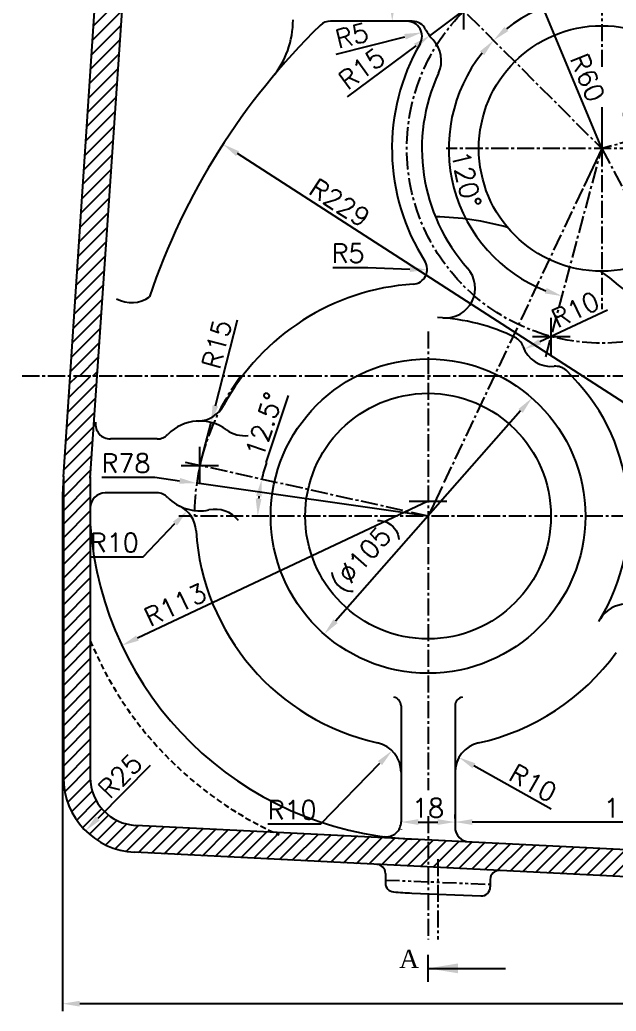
# Model space of a CAD drawing. Header units: millimetres. Extents: x -3508 to 12243, y -3609 to 4092.
# Drawn here: x 5018.4 to 5217.4, y 2691.2 to 3022.2 of the extents above; entities that cross this region are included whole.
import ezdxf

# ---------------------------------------------------------------- set-up
doc = ezdxf.new("R2010")
doc.units = ezdxf.units.MM
doc.header["$LTSCALE"] = 0.3
doc.header["$PDSIZE"] = -50
for name, pattern in [('CENTER2', [28.575, 19.05, -3.175, 3.175, -3.175]), ('HIDDEN', [9.525, 6.35, -3.175]), ('PHANTOM2', [31.75, 15.875, -3.175, 3.175, -3.175, 3.175, -3.175])]:
    doc.linetypes.add(name, pattern=pattern)
for name, color, linetype in [('center', 1, 'CENTER2'), ('CHAIN ...', 8, 'PHANTOM2'), ('h', 4, 'HIDDEN'), ('hatch', 6, 'Continuous')]:
    doc.layers.add(name, color=color, linetype=linetype)
doc.styles.add('ROMANTIC', font='romantic.ttf')
doc.styles.add('rs', font='romans.shx')
doc.styles.get("Standard").update_dxf_attribs({"font": 'romans.shx', "width": 1.2})
doc.dimstyles.new('ISO-25', dxfattribs={"dimscale": 2.5, "dimtxt": 2.5, "dimasz": 2.5, "dimexe": 0.7, "dimexo": 0.625, "dimtad": 1, "dimdec": 3, "dimlfac": -1, "dimzin": 9, "dimdsep": 46, "dimtxsty": 'Standard', "dimcen": 2.5, "dimclrd": 1, "dimclre": 1, "dimclrt": 7, "dimazin": 0, "dimtfac": 0.65, "dimtdec": 3, "dimtmove": 0, "dimatfit": 3, "dimfxl": 0, "dimtolj": 1, "dimarcsym": 0})
doc.dimstyles.new('sarab', dxfattribs={"dimscale": 3, "dimtxt": 2.5, "dimasz": 2.3, "dimexe": 1, "dimexo": 1, "dimtad": 1, "dimdec": 3, "dimdsep": 46, "dimtxsty": 'rs', "dimcen": 0, "dimclrd": 1, "dimclre": 1, "dimclrt": 7, "dimadec": 3, "dimazin": 2, "dimtfac": 1, "dimtdec": 3, "dimtmove": 0, "dimatfit": 3, "dimfxl": 0, "dimarcsym": 0})

# ---------------------------------------------------------------- blocks, each defined once
blk = doc.blocks.new('*D413')
at = {"color": 1, "lineweight": -2, "transparency": 16777216}
for p, q in [((5032.62, 2858.98), (5032.62, 2691.16)), ((5641.87, 2739.23), (5641.87, 2691.16)), ((5636.12, 2693.66), (5038.37, 2693.66))]:
    blk.add_line(p, q, dxfattribs=at)
at = {"color": 1, "transparency": 16777216}
for points in [[(5038.37, 2694.61), (5038.37, 2692.7), (5032.62, 2693.66)], [(5636.12, 2694.61), (5636.12, 2692.7), (5641.87, 2693.66)]]:
    blk.add_solid(points, dxfattribs=at)
at = {"layer": 'Defpoints', "color": 0, "transparency": 16777216}
for p in [(5032.62, 2861.48), (5641.87, 2741.73), (5032.62, 2693.66)]:
    blk.add_point(p, dxfattribs=at)
at = {"color": 7, "transparency": 16777216, "insert": (5337.25, 2699.98), "char_height": 6.25, "attachment_point": 5, "style": 'rs'}
blk.add_mtext('(609)', dxfattribs=at)
blk = doc.blocks.new('*D670')
at = {"color": 1, "lineweight": -2, "transparency": 16777216}
for p, q in [((5139.07, 3039.73), (5145.17, 3039.73)), ((5142.67, 3033.98), (5142.67, 3027.48)), ((5146.86, 3021.73), (5140.17, 3021.73))]:
    blk.add_line(p, q, dxfattribs=at)
at = {"color": 1, "transparency": 16777216}
for points in [[(5141.72, 3033.98), (5143.63, 3033.98), (5142.67, 3039.73)], [(5141.72, 3027.48), (5143.63, 3027.48), (5142.67, 3021.73)]]:
    blk.add_solid(points, dxfattribs=at)
at = {"layer": 'Defpoints', "color": 0, "transparency": 16777216}
for p in [(5136.57, 3039.73), (5142.67, 3021.73), (5149.36, 3021.73)]:
    blk.add_point(p, dxfattribs=at)
at = {"color": 7, "transparency": 16777216, "insert": (5137.99, 3030.73), "char_height": 6.25, "attachment_point": 5, "rotation": 90, "style": 'rs'}
blk.add_mtext('18', dxfattribs=at)
blk = doc.blocks.new('*D418')
at = {"color": 1, "lineweight": -2, "transparency": 16777216}
for p, q in [((5163.62, 2755.46), (5163.62, 2756.81)), ((5273.12, 2754.31), (5169.37, 2754.31))]:
    blk.add_line(p, q, dxfattribs=at)
at = {"color": 1, "transparency": 16777216}
for points in [[(5169.37, 2755.27), (5169.37, 2753.35), (5163.62, 2754.31)], [(5273.12, 2755.27), (5273.12, 2753.35), (5278.87, 2754.31)]]:
    blk.add_solid(points, dxfattribs=at)
at = {"layer": 'Defpoints', "color": 0, "transparency": 16777216}
for p in [(5163.62, 2754.31), (5278.87, 2754.31), (5163.62, 2752.96)]:
    blk.add_point(p, dxfattribs=at)
at = {"color": 7, "transparency": 16777216, "insert": (5221.25, 2759), "char_height": 6.25, "attachment_point": 5, "style": 'rs'}
blk.add_mtext('115', dxfattribs=at)
blk = doc.blocks.new('*D676')
at = {"color": 1, "lineweight": -2, "transparency": 16777216}
blk.add_line((5212.57, 2979.23), (5191.82, 3029.35), dxfattribs=at)
at = {"color": 1, "transparency": 16777216}
blk.add_solid([(5192.7, 3029.72), (5190.93, 3028.98), (5189.62, 3034.66)], dxfattribs=at)
at = {"layer": 'Defpoints', "color": 0, "transparency": 16777216}
for p in [(5189.62, 3034.66), (5212.57, 2979.23)]:
    blk.add_point(p, dxfattribs=at)
at = {"color": 7, "transparency": 16777216, "insert": (5207.84, 3002.9), "char_height": 6.25, "attachment_point": 5, "rotation": 292.495, "style": 'rs'}
blk.add_mtext('R60', dxfattribs=at)
blk = doc.blocks.new('*D679')
at = {"color": 1, "lineweight": -2, "transparency": 16777216}
for p, q in [((5083.64, 2893.32), (5091.05, 2922.03)), ((5078.45, 2873.23), (5082.2, 2887.75))]:
    blk.add_line(p, q, dxfattribs=at)
at = {"color": 1, "transparency": 16777216}
blk.add_solid([(5082.71, 2893.56), (5084.57, 2893.08), (5082.2, 2887.75)], dxfattribs=at)
at = {"layer": 'Defpoints', "color": 0, "transparency": 16777216}
for p in [(5082.2, 2887.75), (5078.45, 2873.23)]:
    blk.add_point(p, dxfattribs=at)
at = {"color": 7, "transparency": 16777216, "insert": (5084.11, 2913.91), "char_height": 6.25, "attachment_point": 5, "rotation": 75.5243, "style": 'rs'}
blk.add_mtext('R15', dxfattribs=at)
blk = doc.blocks.new('*D681')
at = {"color": 1, "lineweight": -2, "transparency": 16777216}
for start, end in [(90, 118.2841), (65.8898, 77.9449), (130.3391, 142.3942)]:
    blk.add_arc((5278.62, 2856.48), 27.38, start, end, dxfattribs=at)
at = {"color": 1, "transparency": 16777216}
for points in [[(5284.24, 2882.3), (5284.44, 2884.21), (5278.62, 2883.86)], [(5260.36, 2878.14), (5261.44, 2876.55), (5265.65, 2880.59)]]:
    blk.add_solid(points, dxfattribs=at)
at = {"layer": 'Defpoints', "color": 0, "transparency": 16777216}
for p in [(5212.57, 2979.23), (5278.62, 2910.46), (5269.77, 2882.39), (5278.62, 2856.48), (5278.62, 2723.11)]:
    blk.add_point(p, dxfattribs=at)
at = {"color": 7, "transparency": 16777216, "insert": (5270.91, 2887.6), "char_height": 6.25, "attachment_point": 5, "rotation": 13.9119, "style": 'rs'}
blk.add_mtext('28%%D', dxfattribs=at)
blk = doc.blocks.new('*D687')
at = {"color": 1, "lineweight": -2, "transparency": 16777216}
for p, q in [((5167.17, 3025.83), (5155.13, 3016.89)), ((5150.51, 3013.46), (5127.57, 2996.43))]:
    blk.add_line(p, q, dxfattribs=at)
at = {"color": 1, "transparency": 16777216}
blk.add_solid([(5149.94, 3014.23), (5151.08, 3012.69), (5155.13, 3016.89)], dxfattribs=at)
at = {"layer": 'Defpoints', "color": 0, "transparency": 16777216}
for p in [(5167.17, 3025.83), (5155.13, 3016.89)]:
    blk.add_point(p, dxfattribs=at)
at = {"color": 7, "transparency": 16777216, "insert": (5132.48, 3005.92), "char_height": 6.25, "attachment_point": 5, "rotation": 36.5808, "style": 'rs'}
blk.add_mtext('R15', dxfattribs=at)
blk = doc.blocks.new('*D688')
at = {"color": 1, "lineweight": -2, "transparency": 16777216}
blk.add_line((5185.5, 2891.58), (5123.74, 2821.38), dxfattribs=at)
at = {"color": 1, "transparency": 16777216}
for points in [[(5184.78, 2892.21), (5186.22, 2890.94), (5189.3, 2895.89)], [(5123.02, 2822.01), (5124.46, 2820.74), (5119.95, 2817.06)]]:
    blk.add_solid(points, dxfattribs=at)
at = {"layer": 'Defpoints', "color": 0, "transparency": 16777216}
for p in [(5189.3, 2895.89), (5119.95, 2817.06)]:
    blk.add_point(p, dxfattribs=at)
at = {"color": 7, "transparency": 16777216, "insert": (5134.16, 2842.79), "char_height": 6.25, "attachment_point": 5, "rotation": 48.6619, "style": 'rs'}
blk.add_mtext('(∅105)', dxfattribs=at)
blk = doc.blocks.new('*D689')
at = {"color": 1, "lineweight": -2, "transparency": 16777216}
for p, q in [((5151.37, 2754.31), (5157.87, 2754.31)), ((5145.62, 2751.89), (5145.62, 2751.81))]:
    blk.add_line(p, q, dxfattribs=at)
at = {"color": 1, "transparency": 16777216}
for points in [[(5151.37, 2755.27), (5151.37, 2753.35), (5145.62, 2754.31)], [(5157.87, 2755.27), (5157.87, 2753.35), (5163.62, 2754.31)]]:
    blk.add_solid(points, dxfattribs=at)
at = {"layer": 'Defpoints', "color": 0, "transparency": 16777216}
for p in [(5145.62, 2754.39), (5163.62, 2754.31), (5163.62, 2754.31)]:
    blk.add_point(p, dxfattribs=at)
at = {"color": 7, "transparency": 16777216, "insert": (5154.62, 2759), "char_height": 6.25, "attachment_point": 5, "style": 'rs'}
blk.add_mtext('18', dxfattribs=at)
blk = doc.blocks.new('*D690')
at = {"color": 1, "lineweight": -2, "transparency": 16777216}
blk.add_line((5220.5, 2984.15), (5262.92, 3010.47), dxfattribs=at)
at = {"color": 1, "transparency": 16777216}
blk.add_solid([(5262.41, 3011.28), (5263.42, 3009.65), (5267.8, 3013.5)], dxfattribs=at)
at = {"layer": 'Defpoints', "color": 0, "transparency": 16777216}
for p in [(5267.8, 3013.5), (5157.34, 2944.96)]:
    blk.add_point(p, dxfattribs=at)
at = {"color": 7, "transparency": 16777216, "insert": (5228.59, 2994.68), "char_height": 6.25, "attachment_point": 5, "rotation": 31.8192, "style": 'rs'}
blk.add_mtext('∅130', dxfattribs=at)
blk = doc.blocks.new('*D691')
at = {"color": 1, "lineweight": -2, "transparency": 16777216}
blk.add_line((5278.62, 2856.48), (5091.03, 2977.51), dxfattribs=at)
at = {"color": 1, "transparency": 16777216}
blk.add_solid([(5091.55, 2978.32), (5090.51, 2976.71), (5086.2, 2980.63)], dxfattribs=at)
at = {"layer": 'Defpoints', "color": 0, "transparency": 16777216}
for p in [(5086.2, 2980.63), (5278.62, 2856.48)]:
    blk.add_point(p, dxfattribs=at)
at = {"color": 7, "transparency": 16777216, "insert": (5125.12, 2961.1), "char_height": 6.25, "attachment_point": 5, "rotation": 327.1692, "style": 'rs'}
blk.add_mtext('R229', dxfattribs=at)
blk = doc.blocks.new('*D693')
at = {"color": 1, "lineweight": -2, "transparency": 16777216}
blk.add_line((5123.92, 3010.76), (5146.89, 3016.54), dxfattribs=at)
at = {"color": 1, "transparency": 16777216}
blk.add_solid([(5146.66, 3017.47), (5147.13, 3015.61), (5152.47, 3017.95)], dxfattribs=at)
at = {"layer": 'Defpoints', "color": 0, "transparency": 16777216}
for p in [(5147.62, 3016.73), (5152.47, 3017.95)]:
    blk.add_point(p, dxfattribs=at)
at = {"color": 7, "transparency": 16777216, "insert": (5129.2, 3016.93), "char_height": 6.25, "attachment_point": 5, "rotation": 14.1237, "style": 'rs'}
blk.add_mtext('R5', dxfattribs=at)
blk = doc.blocks.new('*D578')
at = {"color": 1, "lineweight": -2, "transparency": 16777216}
blk.add_line((5154.62, 2861.48), (5057.62, 2815.72), dxfattribs=at)
at = {"color": 1, "transparency": 16777216}
blk.add_solid([(5057.21, 2816.58), (5058.03, 2814.85), (5052.42, 2813.26)], dxfattribs=at)
at = {"layer": 'Defpoints', "color": 0, "transparency": 16777216}
for p in [(5154.62, 2861.48), (5052.42, 2813.26)]:
    blk.add_point(p, dxfattribs=at)
at = {"color": 7, "transparency": 16777216, "insert": (5070.26, 2826.86), "char_height": 6.25, "attachment_point": 5, "rotation": 25.2564, "style": 'rs'}
blk.add_mtext('R113', dxfattribs=at)
blk = doc.blocks.new('*D392')
at = {"color": 1, "lineweight": -2, "transparency": 16777216}
blk.add_line((5214.47, 2925.26), (5191.9, 2914.63), dxfattribs=at)
at = {"color": 1, "transparency": 16777216}
blk.add_solid([(5191.49, 2915.5), (5192.31, 2913.76), (5186.7, 2912.18)], dxfattribs=at)
at = {"layer": 'Defpoints', "color": 0, "transparency": 16777216}
for p in [(5195.75, 2916.44), (5186.7, 2912.18)]:
    blk.add_point(p, dxfattribs=at)
at = {"color": 7, "transparency": 16777216, "insert": (5203.79, 2925.41), "char_height": 6.25, "attachment_point": 5, "rotation": 25.2068, "style": 'rs'}
blk.add_mtext('R10', dxfattribs=at)
blk = doc.blocks.new('*D579')
at = {"color": 1, "lineweight": -2, "transparency": 16777216}
blk.add_arc((5212.57, 2979.23), 51.04, 141.4587, 248.5413, dxfattribs=at)
at = {"color": 1, "transparency": 16777216}
for points in [[(5171.94, 3011.66), (5173.37, 3010.39), (5176.48, 3015.31)], [(5194.2, 2932.64), (5193.6, 2930.82), (5199.36, 2929.93)]]:
    blk.add_solid(points, dxfattribs=at)
at = {"layer": 'Defpoints', "color": 0, "transparency": 16777216}
for p in [(5161.64, 3030.15), (5212.57, 2979.23), (5212.57, 2979.23), (5170.77, 2949.95), (5193.93, 2909.66)]:
    blk.add_point(p, dxfattribs=at)
at = {"color": 7, "transparency": 16777216, "insert": (5167.38, 2968.94), "char_height": 6.25, "attachment_point": 5, "rotation": 282.8193, "style": 'rs'}
blk.add_mtext('120°', dxfattribs=at)
blk = doc.blocks.new('*D580')
at = {"color": 1, "lineweight": -2, "transparency": 16777216}
blk.add_arc((5212.57, 2979.23), 51.04, 21.4587, 128.5413, dxfattribs=at)
at = {"color": 1, "transparency": 16777216}
for points in [[(5181.41, 3018.43), (5180.13, 3019.86), (5176.48, 3015.31)], [(5260.98, 2998.2), (5259.16, 2997.6), (5261.87, 2992.44)]]:
    blk.add_solid(points, dxfattribs=at)
at = {"layer": 'Defpoints', "color": 0, "transparency": 16777216}
for p in [(5161.64, 3030.15), (5241.84, 3021.03), (5282.14, 2997.87), (5212.57, 2979.23), (5212.57, 2979.23)]:
    blk.add_point(p, dxfattribs=at)
at = {"color": 7, "transparency": 16777216, "insert": (5226.99, 3033.05), "char_height": 6.25, "attachment_point": 5, "rotation": 345, "style": 'rs'}
blk.add_mtext('120°', dxfattribs=at)
blk = doc.blocks.new('*D581')
at = {"color": 1, "lineweight": -2, "transparency": 16777216}
blk.add_line((5262.32, 2973.49), (5260.63, 2958.85), dxfattribs=at)
for start, end in [(6.5822, 8.4178), (353.4178, 360)]:
    blk.add_arc((5212.57, 2979.23), 50.08, start, end, dxfattribs=at)
at = {"color": 1, "transparency": 16777216}
for points in [[(5261.17, 2986.36), (5263.05, 2986.75), (5260.94, 2992.19)], [(5263.28, 2985.02), (5261.36, 2984.91), (5262.65, 2979.23)]]:
    blk.add_solid(points, dxfattribs=at)
at = {"layer": 'Defpoints', "color": 0, "transparency": 16777216}
for p in [(5282.14, 2997.87), (5261.89, 2987.92), (5160.72, 2979.23), (5212.57, 2979.23), (5267.18, 2979.23)]:
    blk.add_point(p, dxfattribs=at)
at = {"color": 7, "transparency": 16777216, "insert": (5266.13, 2965.63), "char_height": 6.25, "attachment_point": 5, "rotation": 263.4178, "style": 'rs'}
blk.add_mtext('15°', dxfattribs=at)
blk = doc.blocks.new('*D582')
at = {"color": 1, "lineweight": -2, "transparency": 16777216}
blk.add_line((5100.64, 2874.33), (5108.07, 2896.79), dxfattribs=at)
for start, end in [(161.7028, 167.5), (173.2972, 174.2028)]:
    blk.add_arc((5154.62, 2856.48), 56.85, start, end, dxfattribs=at)
at = {"color": 1, "transparency": 16777216}
for points in [[(5097.21, 2863.27), (5099.1, 2862.95), (5099.12, 2868.78)], [(5099.02, 2862.17), (5097.1, 2862.27), (5097.77, 2856.48)]]:
    blk.add_solid(points, dxfattribs=at)
at = {"layer": 'Defpoints', "color": 0, "transparency": 16777216}
for p in [(5073.41, 2874.48), (5097.92, 2860.61), (5071.44, 2856.48), (5154.62, 2856.48), (5332.99, 2856.48)]:
    blk.add_point(p, dxfattribs=at)
at = {"color": 7, "transparency": 16777216, "insert": (5099.91, 2887.03), "char_height": 6.25, "attachment_point": 5, "rotation": 71.7028, "style": 'rs'}
blk.add_mtext('12.5°', dxfattribs=at)
blk = doc.blocks.new('*D394')
at = {"color": 1, "lineweight": -2, "transparency": 16777216}
blk.add_line((5195.73, 2758.57), (5169.92, 2773.09), dxfattribs=at)
at = {"color": 1, "transparency": 16777216}
blk.add_solid([(5170.39, 2773.93), (5169.45, 2772.26), (5164.91, 2775.92)], dxfattribs=at)
at = {"layer": 'Defpoints', "color": 0, "transparency": 16777216}
for p in [(5164.91, 2775.92), (5173.62, 2771.01)]:
    blk.add_point(p, dxfattribs=at)
at = {"color": 7, "transparency": 16777216, "insert": (5189.66, 2767.36), "char_height": 6.25, "attachment_point": 5, "rotation": 330.6293, "style": 'rs'}
blk.add_mtext('R10', dxfattribs=at)
blk = doc.blocks.new('*D395')
at = {"color": 1, "lineweight": -2, "transparency": 16777216}
for p, q in [((5118.84, 2753.68), (5138.58, 2774.01)), ((5101.2, 2753.68), (5118.84, 2753.68))]:
    blk.add_line(p, q, dxfattribs=at)
at = {"color": 1, "transparency": 16777216}
blk.add_solid([(5137.9, 2774.68), (5139.27, 2773.34), (5142.59, 2778.13)], dxfattribs=at)
at = {"layer": 'Defpoints', "color": 0, "transparency": 16777216}
for p in [(5142.59, 2778.13), (5135.62, 2770.96)]:
    blk.add_point(p, dxfattribs=at)
at = {"color": 7, "transparency": 16777216, "insert": (5109.24, 2758.37), "char_height": 6.25, "attachment_point": 5, "style": 'rs'}
blk.add_mtext('R10', dxfattribs=at)
blk = doc.blocks.new('_DatumFilled')
at = {"color": 0, "linetype": 'ByBlock'}
blk.add_solid([(0, 0.577), (-1, 0), (0, -0.577)], dxfattribs=at)
blk = doc.blocks.new('*D396')
at = {"color": 1, "lineweight": -2, "transparency": 16777216}
for p, q in [((5059.49, 2842.92), (5070.15, 2853.96)), ((5041.85, 2842.92), (5059.49, 2842.92))]:
    blk.add_line(p, q, dxfattribs=at)
at = {"color": 1, "transparency": 16777216}
blk.add_solid([(5069.46, 2854.62), (5070.84, 2853.29), (5074.15, 2858.09)], dxfattribs=at)
at = {"layer": 'Defpoints', "color": 0, "transparency": 16777216}
for p in [(5074.15, 2858.09), (5067.2, 2850.9)]:
    blk.add_point(p, dxfattribs=at)
at = {"color": 7, "transparency": 16777216, "insert": (5049.89, 2847.61), "char_height": 6.25, "attachment_point": 5, "style": 'rs'}
blk.add_mtext('R10', dxfattribs=at)
blk = doc.blocks.new('*D584')
at = {"color": 1, "lineweight": -2, "transparency": 16777216}
blk.add_line((5061.9, 2773.23), (5044.36, 2755.49), dxfattribs=at)
at = {"color": 1, "transparency": 16777216}
blk.add_solid([(5043.68, 2756.16), (5045.04, 2754.81), (5040.32, 2751.4)], dxfattribs=at)
at = {"layer": 'Defpoints', "color": 0, "transparency": 16777216}
for p in [(5057.89, 2769.18), (5040.32, 2751.4)]:
    blk.add_point(p, dxfattribs=at)
at = {"color": 7, "transparency": 16777216, "insert": (5051.82, 2769.7), "char_height": 6.25, "attachment_point": 5, "rotation": 45.3408, "style": 'rs'}
blk.add_mtext('R25', dxfattribs=at)
blk = doc.blocks.new('*D590')
at = {"color": 1, "lineweight": -2, "transparency": 16777216}
for p, q in [((5045.75, 2869.45), (5063.39, 2869.45)), ((5063.39, 2869.45), (5071.71, 2868.26)), ((5154.62, 2856.48), (5077.4, 2867.45))]:
    blk.add_line(p, q, dxfattribs=at)
at = {"color": 1, "transparency": 16777216}
blk.add_solid([(5071.84, 2869.21), (5071.57, 2867.32), (5077.4, 2867.45)], dxfattribs=at)
at = {"layer": 'Defpoints', "color": 0, "transparency": 16777216}
for p in [(5077.4, 2867.45), (5154.62, 2856.48)]:
    blk.add_point(p, dxfattribs=at)
at = {"color": 7, "transparency": 16777216, "insert": (5053.79, 2874.13), "char_height": 6.25, "attachment_point": 5, "style": 'rs'}
blk.add_mtext('R78', dxfattribs=at)
blk = doc.blocks.new('*D591')
at = {"color": 1, "lineweight": -2, "transparency": 16777216}
for p, q in [((5122.86, 2939.53), (5134.54, 2939.53)), ((5134.54, 2939.53), (5148.58, 2938.94))]:
    blk.add_line(p, q, dxfattribs=at)
at = {"color": 1, "transparency": 16777216}
blk.add_solid([(5148.62, 2939.9), (5148.54, 2937.98), (5154.33, 2938.7)], dxfattribs=at)
at = {"layer": 'Defpoints', "color": 0, "transparency": 16777216}
for p in [(5149.33, 2938.91), (5154.33, 2938.7)]:
    blk.add_point(p, dxfattribs=at)
at = {"color": 7, "transparency": 16777216, "insert": (5127.92, 2944.22), "char_height": 6.25, "attachment_point": 5, "style": 'rs'}
blk.add_mtext('R5', dxfattribs=at)

msp = doc.modelspace()

# ---------------------------------------------------------------- hatches: boundary and pattern name
at = {"layer": 'hatch'}
h = msp.add_hatch(dxfattribs=at)
h.set_pattern_fill('ANSI31', color=256, style=0)
h.set_pattern_definition([(45, (1118.387, 3024.482), (-2.245064, 2.245064), [])])
h.paths.add_polyline_path([(5082.8715, 3089.7266), (5047.8715, 3089.7266), (5035.1804, 2903.2266), (5044.2013, 2903.2266), (5055.1462, 3064.066, -0.39445035), (5060.1347, 3068.7266), (5080.8715, 3068.7266, 0.41421356), (5082.8715, 3070.7266)])
h = msp.add_hatch(dxfattribs=at)
h.set_pattern_fill('ANSI31', color=256, style=0)
h.set_pattern_definition([(45, (1118.387, 3110.5785), (-2.245064, 2.245064), [])])
h.paths.add_polyline_path([(5154.6215, 2739.325), (5154.6215, 2748.3362), (5057.0963, 2753.1992, -0.39969488), (5041.8931, 2769.1794), (5041.8931, 2869.3076), (5044.2013, 2903.2266), (5035.1397, 2903.2266), (5032.8931, 2869.6122), (5032.8931, 2769.1794, 0.39969488), (5056.648, 2744.2104)])
h.paths.add_polyline_path([(5278.6215, 2733.1418), (5278.6215, 2742.153), (5154.6215, 2748.3362), (5154.6215, 2739.325)])
h.paths.add_polyline_path([(5278.6215, 2742.153), (5278.6215, 2733.1418), (5452.9569, 2724.4487, 0.01245641), (5461.8715, 2724.2266), (5461.8715, 2733.2266, -0.01245641), (5453.4051, 2733.4375)])
h.paths.add_polyline_path([(5640.8715, 2903.2266), (5631.8715, 2903.2266, -0.41421356), (5461.8715, 2733.2266), (5461.8715, 2724.2266, 0.41421356)])

# ---------------------------------------------------------------- linework, layer by layer
for p, q in [((5032.8931, 2869.6122), (5047.8715, 3093.7266)), ((5041.8823, 2869.1484), (5055.1462, 3064.066)), ((5149.3617, 3021.7266), (5122.1098, 3021.7266)), ((5064.1687, 2882.2266), (5048.6152, 2882.2266)), ((5032.8931, 2869.6122), (5032.8931, 2768.3759)), ((5041.8931, 2869.6122), (5041.8931, 2768.5266)), ((5064.1687, 2864.2266), (5046.8931, 2864.2266)), ((5145.6215, 2793.1027), (5145.6215, 2754.3878)), ((5163.6215, 2793.1027), (5163.6215, 2752.6443)), ((5453.4051, 2733.4375), (5057.0963, 2753.1992)), ((5452.9569, 2724.4487), (5056.648, 2744.2104)), ((5140.3715, 2737.0808), (5140.3715, 2733.9719)), ((5175.3715, 2735.3932), (5175.3715, 2732.6376)), ((5149.234, 2730.5874), (5172.2482, 2729.6401))]:
    msp.add_line(p, q)
at = {"color": 1}
for p, q in [((5166.6096, 3018.9385), (5166.6096, 3031.4385)), ((5195.7483, 2910.1914), (5195.7483, 2922.6914)), ((5189.4983, 2916.4414), (5201.9983, 2916.4414)), ((5078.4705, 2867.1089), (5078.4705, 2879.6089)), ((5072.2205, 2873.3589), (5084.7205, 2873.3589)), ((5148.3715, 2861.4766), (5160.8715, 2861.4766))]:
    msp.add_line(p, q, dxfattribs=at)
at = {"color": 60}
for p, q in [((5212.5715, 2993.0153), (5212.5715, 2979.2266)), ((5212.5715, 2979.2266), (5206.6013, 2966.5803)), ((5159.2932, 2866.3721), (5154.6215, 2856.4766)), ((5154.6215, 2856.4766), (5154.6215, 2847.1764)), ((5154.6215, 2700.9414), (5154.6215, 2709.9583))]:
    msp.add_line(p, q, dxfattribs=at)
for centre, radius in [((5212.5715, 2979.2266), 41), ((5154.6215, 2856.4766), 52.5), ((5154.6215, 2856.4766), 41)]:
    msp.add_circle(centre, radius)
for centre, radius, start, end in [((5278.6215, 2856.4766), 229, 134.323863, 161.341117), ((5079.5715, 3022.1875), 30, 320.22232, 0), ((5122.1098, 3016.7266), 5, 90, 134.323863), ((5147.6196, 3016.7266), 5, 330, 90), ((5149.3617, 3016.7266), 5, 27.064934, 90), ((5167.1715, 3025.8266), 15, 207.064934, 223.507991), ((5212.5715, 2979.2266), 70, 150, 212.520035), ((5149.0396, 3008.6152), 10, 335.175688, 43.507991), ((5212.5715, 2979.2266), 60, 155.175688, 221.742089), ((5154.6215, 2856.4766), 100, 20.29764, 20.29764), ((5154.6215, 2856.4766), 100, 74.619339, 88.600394), ((5149.3313, 2938.907), 5, 273.672123, 32.520035), ((5160.3411, 2932.6221), 10, 265.704385, 41.742089), ((5154.6215, 2856.4766), 100, 20.29764, 54.836879), ((5154.6215, 2856.4766), 77.6, 93.672123, 151.547266), ((5055.6401, 2937.7465), 10.0148, 240.235847, 306.932557), ((5154.6215, 2856.4766), 66.36, 63.972529, 87.269291), ((5181.5464, 2911.6137), 5, 18.774727, 63.972529), ((5195.7483, 2916.4414), 10, 198.774727, 275.672229), ((5197.2309, 2901.5148), 5, 46.587409, 95.672229), ((5154.6215, 2856.4766), 67, 328.277516, 46.587409), ((5077.6027, 2898.2122), 10, 271.94576, 331.547266), ((5048.6152, 2887.2266), 5, 172.385168, 270), ((5078.4515, 2873.2266), 15, 53.451237, 135.572996), ((5064.1687, 2887.2266), 5, 270, 315.572996), ((5093.3392, 2893.3103), 10, 233.451237, 277.089547), ((5154.6215, 2861.4766), 122, 176.107091, 183.823613), ((5046.8931, 2859.2266), 5, 90, 180), ((5064.1687, 2859.2266), 5, 44.427004, 90), ((5078.4515, 2873.2266), 15, 224.427004, 281.744545), ((5067.1991, 2850.9021), 10, 3.648516, 63.250022), ((5083.5403, 2848.75), 10, 38.930054, 101.744545), ((5154.6215, 2861.4766), 113, 183.973023, 267.145348), ((5154.6215, 2856.4766), 77.6, 183.648516, 257.473275), ((5220.7707, 2817.0649), 10, 34.265233, 149.213491), ((5154.6215, 2856.4766), 77.6, 282.526725, 324.005752), ((5142.6215, 2793.1027), 3, 0, 79.277848), ((5166.6215, 2793.1027), 3, 100.722152, 180), ((5135.6215, 2770.9619), 10, 0, 77.473275), ((5173.6215, 2770.9619), 10, 102.526725, 180), ((5057.8931, 2769.1794), 25, 180, 267.145348), ((5057.8931, 2769.1794), 16, 180, 267.145348), ((5140.6215, 2754.3878), 5, 262.551809, 0), ((5168.6215, 2752.6443), 5, 180, 267.145348), ((5137.3715, 2737.1814), 3, 0, 87.145348), ((5178.3715, 2735.137), 3, 87.145348, 180), ((5143.3715, 2733.9719), 3, 180, 264.957732), ((5172.3715, 2732.6376), 3, 267.642983, 0), ((5154.6215, 2861.4766), 131, 264.957732, 267.642983)]:
    msp.add_arc(centre, radius, start, end)
at = {"layer": 'center'}
for p, q in [((5212.5715, 3132.1956), (5212.5715, 3006.1761)), ((5161.6438, 3030.1544), (5212.5715, 2979.2266)), ((5282.1402, 2997.8674), (5212.5715, 2979.2266)), ((5267.1809, 2979.2266), (5160.7178, 2979.2266)), ((5193.9307, 2909.6579), (5212.5715, 2979.2266)), ((5212.5715, 2979.2266), (5278.6215, 2856.4766)), ((5212.5715, 2978.891), (5212.5715, 2925.552)), ((5206.2799, 2965.8996), (5159.7624, 2867.3659)), ((5154.6215, 2918.1575), (5154.6215, 2856.4766)), ((5650.6843, 2903.2266), (5018.3717, 2903.2266)), ((5154.6215, 2856.4766), (5073.4092, 2874.4809)), ((5332.9856, 2856.4766), (5071.4375, 2856.4766)), ((5154.6215, 2846.1332), (5154.6215, 2764.9503)), ((5154.6215, 2756.2786), (5154.6215, 2715.0475)), ((5157.8715, 2741.9609), (5157.8715, 2715.1355))]:
    msp.add_line(p, q, dxfattribs=at)
msp.add_circle((5212.5715, 2979.2266), 65, dxfattribs=at)
msp.add_arc((5154.6215, 2856.4766), 78, 143.175999, 180, dxfattribs=at)
at = {"layer": 'CHAIN ...'}
msp.add_line((5140.3715, 2734.9556), (5175.3715, 2733.515), dxfattribs=at)
at = {"layer": 'h'}
msp.add_arc((5154.6215, 2861.4766), 122, 202.48142, 245.95021, dxfattribs=at)

# ---------------------------------------------------------------- texts
at = {"style": 'ROMANTIC'}
msp.add_text('A', height=6.1, dxfattribs=at).set_placement((5144.9677, 2705.5658))

# ---------------------------------------------------------------- dimensions: what is measured, and where the dimension line sits
dim = msp.add_linear_dim(base=(5142.6739, 3021.7266), p1=(5136.5715, 3039.7266), p2=(5149.3617, 3021.7266), angle=90, dimstyle='sarab', override={"dimscale": 2.5, "dimdec": 2, "dimadec": 2, "dimtdec": 2, "dimatfit": 0})
dim.commit()
dim.dimension.update_dxf_attribs({"geometry": '*D670', "text_midpoint": (5137.9864, 3030.7266)})
for base, line1, line2, picture, middle in [((5241.8447, 3021.0329), ((5161.6438, 3030.1544), (5212.5715, 2979.2266)), ((5282.1402, 2997.8674), (5212.5715, 2979.2266)), '*D580', (5226.9939, 3033.0515)), ((5261.8901, 2987.9228), ((5282.1402, 2997.8674), (5212.5715, 2979.2266)), ((5267.1809, 2979.2266), (5160.7178, 2979.2266)), '*D581', (5266.133, 2965.6312)), ((5097.918, 2860.6075), ((5332.9856, 2856.4766), (5071.4375, 2856.4766)), ((5154.6215, 2856.4766), (5073.4092, 2874.4809)), '*D582', (5099.9058, 2887.0294))]:
    dim = msp.add_angular_dim_2l(base=base, line1=line1, line2=line2, dimstyle='sarab', override={"dimscale": 2.5, "dimdec": 2, "dimcen": 2.5, "dimadec": 2, "dimtdec": 2})
    dim.commit()
    dim.dimension.update_dxf_attribs({"geometry": picture, "text_midpoint": middle})
for center, mpoint, override, picture, middle in [((5212.5715, 2979.2266), (5189.6153, 3034.6613), {"dimscale": 2.5, "dimdec": 2, "dimadec": 2, "dimtdec": 2, "dimatfit": 0}, '*D676', (5203.5125, 3001.1025)), ((5167.1715, 3025.8266), (5155.1263, 3016.8872), {"dimscale": 2.5, "dimdec": 2, "dimadec": 2, "dimtdec": 2, "dimatfit": 0}, '*D687', (5135.2742, 3002.1541)), ((5147.6196, 3016.7266), (5152.4685, 3017.9467), {"dimscale": 2.5, "dimdec": 2, "dimadec": 2, "dimtdec": 2, "dimtmove": 1}, '*D693', (5130.3466, 3012.3803)), ((5278.6215, 2856.4766), (5086.1985, 2980.6312), {"dimscale": 2.5, "dimdec": 2, "dimadec": 2, "dimtdec": 2, "dimatfit": 0}, '*D691', (5122.5764, 2957.1595)), ((5149.3313, 2938.907), (5154.3268, 2938.6956), {"dimscale": 2.5, "dimtoh": 1, "dimdec": 2, "dimcen": 2.5, "dimadec": 1, "dimtdec": 2, "dimtmove": 1, "dimldrblk": 'DatumFilled'}, '*D591', (5134.542, 2939.5329)), ((5195.7483, 2916.4414), (5186.7005, 2912.1825), {"dimscale": 2.5, "dimdec": 2, "dimcen": 2.5, "dimadec": 2, "dimtdec": 2}, '*D392', (5205.7897, 2921.168)), ((5078.4515, 2873.2266), (5082.2011, 2887.7504), {"dimscale": 2.5, "dimdec": 2, "dimadec": 2, "dimtdec": 2, "dimatfit": 0}, '*D679', (5088.6511, 2912.7346)), ((5154.6215, 2856.4766), (5077.398, 2867.4549), {"dimscale": 2.5, "dimtoh": 1, "dimdec": 2, "dimcen": 2.5, "dimadec": 1, "dimtdec": 2, "dimldrblk": 'DatumFilled'}, '*D590', (5063.3878, 2869.4466)), ((5154.6215, 2861.4766), (5052.4235, 2813.263), {"dimscale": 2.5, "dimdec": 2, "dimadec": 2, "dimtdec": 2, "dimatfit": 0}, '*D578', (5072.2632, 2822.6227)), ((5067.1991, 2850.9021), (5074.1466, 2858.0946), {"dimscale": 2.5, "dimtoh": 1, "dimdec": 2, "dimcen": 2.5, "dimadec": 1, "dimtdec": 2, "dimldrblk": 'DatumFilled'}, '*D396', (5049.8903, 2842.9198)), ((5057.8931, 2769.1794), (5040.3209, 2751.3969), {"dimscale": 2.5, "dimtoh": 1, "dimdec": 2, "dimcen": 2.5, "dimadec": 1, "dimtdec": 2, "dimldrblk": 'DatumFilled'}, '*D584', (5055.1506, 2766.404)), ((5135.6215, 2770.9619), (5142.5893, 2778.1348), {"dimscale": 2.5, "dimtoh": 1, "dimdec": 2, "dimcen": 2.5, "dimadec": 1, "dimtdec": 2, "dimtmove": 1, "dimldrblk": 'DatumFilled'}, '*D395', (5118.8364, 2753.6828)), ((5173.6215, 2771.0105), (5164.9069, 2775.9151), {"dimscale": 2.5, "dimdec": 2, "dimcen": 2.5, "dimadec": 2, "dimtdec": 2, "dimtmove": 1}, '*D394', (5187.3647, 2763.2759))]:
    dim = msp.add_radius_dim(center=center, mpoint=mpoint, dimstyle='sarab', override=override)
    dim.commit()
    dim.dimension.update_dxf_attribs({"geometry": picture, "text_midpoint": middle, "dimtype": 164})
dim = msp.add_angular_dim_2l(base=(5170.7652, 2949.9535), line1=((5193.9307, 2909.6579), (5212.5715, 2979.2266)), line2=((5161.6438, 3030.1544), (5212.5715, 2979.2266)), dimstyle='sarab', override={"dimscale": 2.5, "dimdec": 2, "dimcen": 2.5, "dimadec": 2, "dimtdec": 2})
dim.commit()
dim.dimension.update_dxf_attribs({"geometry": '*D579', "text_midpoint": (5162.8075, 2967.9028), "dimtype": 162})
dim = msp.add_diameter_dim_2p(p1=(5157.34, 2944.956), p2=(5267.8031, 3013.4972), dimstyle='sarab', override={"dimscale": 2.5, "dimdec": 2, "dimadec": 2, "dimtdec": 2})
dim.commit()
dim.dimension.update_dxf_attribs({"geometry": '*D690', "text_midpoint": (5231.063, 2990.7004), "dimtype": 163})
dim = msp.add_angular_dim_2l(base=(5269.7728, 2882.3865), line1=((5278.6215, 2910.4554), (5278.6215, 2723.1052)), line2=((5212.5715, 2979.2266), (5278.6215, 2856.4766)), text='28%%D', dimstyle='sarab', override={"dimscale": 2.5, "dimdec": 2, "dimadec": 2, "dimtdec": 2, "dimatfit": 0})
dim.commit()
dim.dimension.update_dxf_attribs({"geometry": '*D681', "text_midpoint": (5272.0388, 2883.0527), "dimtype": 162})
dim = msp.add_diameter_dim_2p(p1=(5189.2979, 2895.8949), p2=(5119.9452, 2817.0583), text='(<>)', dimstyle='sarab', override={"dimscale": 2.5, "dimdec": 2, "dimadec": 2, "dimtdec": 2, "dimatfit": 0})
dim.commit()
dim.dimension.update_dxf_attribs({"geometry": '*D688', "text_midpoint": (5138.9087, 2838.615), "dimtype": 163})
dim = msp.add_linear_dim(base=(5032.6215, 2693.6557), p1=(5641.8715, 2741.7266), p2=(5032.6215, 2861.4766), angle=180, text='(609)', dimstyle='sarab', override={"dimscale": 2.5, "dimdec": 2, "dimadec": 2, "dimtdec": 2, "dimatfit": 0})
dim.commit()
dim.dimension.update_dxf_attribs({"geometry": '*D413', "text_midpoint": (5337.2465, 2699.9801)})
dim = msp.add_linear_dim(base=(5163.6215, 2754.3103), p1=(5145.6215, 2754.3878), p2=(5163.6215, 2754.3103), dimstyle='sarab', override={"dimscale": 2.5, "dimdec": 2, "dimadec": 2, "dimtdec": 2, "dimatfit": 0})
dim.commit()
dim.dimension.update_dxf_attribs({"geometry": '*D689', "text_midpoint": (5154.6215, 2758.9978)})
dim = msp.add_linear_dim(base=(5163.6215, 2754.3103), p1=(5278.8715, 2754.3103), p2=(5163.6215, 2752.9564), text='115', dimstyle='sarab', override={"dimscale": 2.5, "dimdec": 2, "dimadec": 2, "dimtdec": 2, "dimatfit": 0})
dim.commit()
dim.dimension.update_dxf_attribs({"geometry": '*D418', "text_midpoint": (5221.2465, 2758.9978)})

# ---------------------------------------------------------------- leaders
msp.add_leader([(5154.6215, 2705.4499), (5180.514, 2705.4499)], dimstyle='ISO-25', override={"dimscale": 2, "dimasz": 5})

doc.saveas('drawing.dxf')
